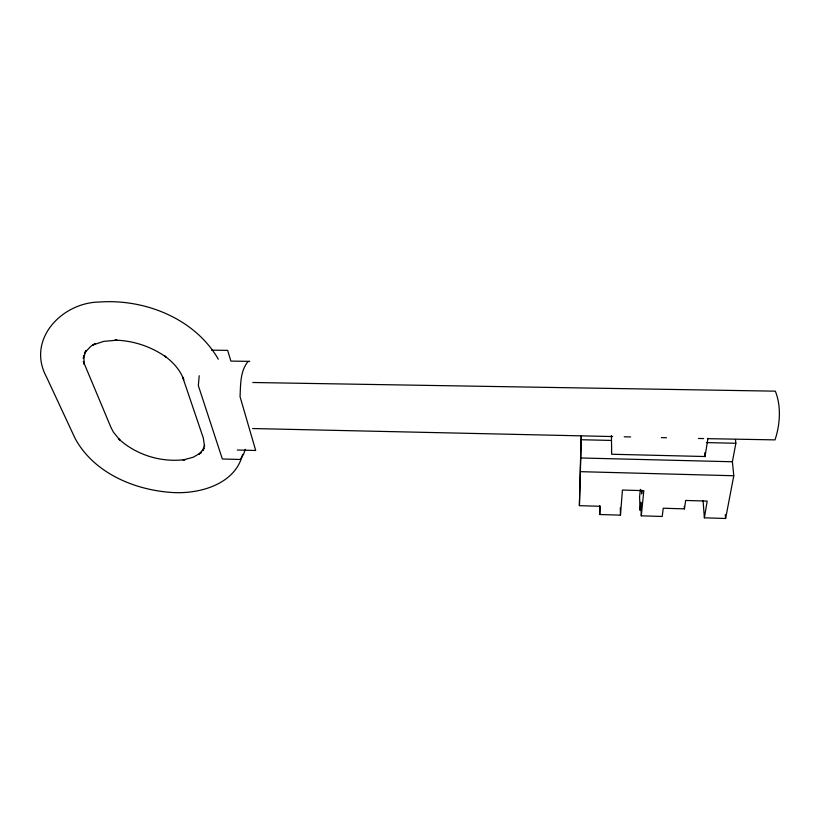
<?xml version="1.0" encoding="UTF-8"?>
<svg xmlns="http://www.w3.org/2000/svg" width="820" height="820" viewBox="0 0 820 820"><rect width="100%" height="100%" fill="white"/><g stroke="black" fill="none" stroke-linecap="round" stroke-linejoin="round"><path stroke-width="1.23" d="M735.468 439.499L735.858 443.261L732.393 461.762L733.787 475.743L725.618 518.486L704.38 517.809L707.188 501.092L685.674 500.456L684.444 508.871L663.226 508.226L662.211 516.477L641.291 515.821L643.823 490.657L622.431 490.042L620.463 515.155L599.748 514.509L600.209 506.299L579.402 505.653L581.359 436.066M579.402 505.653L581.114 436.363M199.198 375.724L198.337 385.615L222.343 458.995L240.229 459.466L243.673 454.106L245.241 449.309M640.348 489.376L639.61 496.992L640.041 510.327L640.84 502.188L641.291 515.821M642.019 490.268L641.66 493.906L641.537 490.257M611.443 435.502L611.679 454.249L705.046 456.525L707.937 438.321M204.559 444.809L202.694 450.815L204.159 448.13L199.004 454.27L201.392 452.476L193.294 457.201L183.034 460.01L185.135 459.579C161.355 462.746 136.069 454.997 118.449 438.659L120.007 440.258L113.375 432.068L110.915 427.343L83.343 361.456L84.286 364.387L83.753 355.367L83.281 358.494L86.233 350.437L84.378 353.071L90.774 346.347L95.14 343.703M242.628 454.3C235.627 483.687 201.033 493.763 174.26 492.605C135.853 490.678 94.187 473.622 75.122 438.454L46.381 376.739C26.373 339.634 61.889 302.478 99.353 302.037C144.853 298.695 194.945 318.59 218.304 359.201M94.249 344.185L92.486 345.148L103.638 341.376L116.86 340.187L115.005 340.146C133.168 340.556 151.136 346.532 165.978 357.007L164.697 356.023C172.958 362.102 180.287 369.963 183.741 379.783L182.624 377.015L203.309 438.013L204.59 446.613M211.478 350.16L227.652 350.365L230.891 361.097L249.721 361.364L247.865 361.702C240.096 371.357 240.639 384.928 240.055 396.706L255.696 450.477L237.308 450.016M252.796 382.499L775.32 391.16C781.368 405.92 780.138 424.821 774.992 439.879L707.465 438.659M252.57 428.532L612.694 436.547M624.215 436.804L630.621 436.947M661.361 437.634L666.486 437.747M698.507 438.464L703.621 438.577M581.318 439.745L611.505 440.432M706.471 442.595L735.858 443.261M580.703 457.98L732.393 461.762M580.57 471.674L733.787 475.743M725.28 514.755L725.618 518.486M704.739 452.712L705.046 456.525M703.047 500.477L704.38 517.809M684.29 506.37L684.444 508.871M620.33 507.816L620.463 515.155M599.707 505.561L599.748 514.509"/></g></svg>
